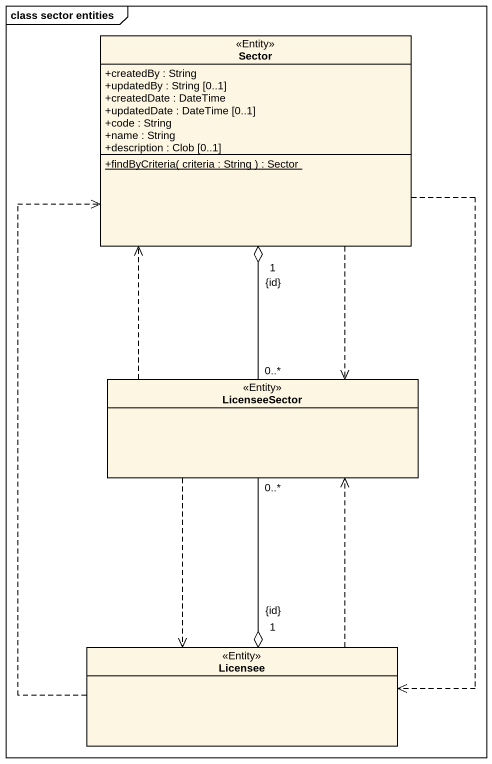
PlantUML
@startuml
mainframe class sector entities
hide circle
hide empty members
skinparam classAttributeIconSize 0
class Sector <<Entity>> {
  +createdBy : String
  +updatedBy : String [0..1]
  +createdDate : DateTime
  +updatedDate : DateTime [0..1]
  +code : String
  +name : String
  +description : Clob [0..1]
  {static} +findByCriteria( criteria : String ) : Sector
}
class LicenseeSector <<Entity>>
class Licensee <<Entity>>
Sector "1\n{id}" o-- "0..*" LicenseeSector
Sector ..> LicenseeSector
Sector ..> Licensee
LicenseeSector .up.> Sector
LicenseeSector ..> Licensee
Licensee .up.> Sector
Licensee "1\n{id}" o-up- "0..*" LicenseeSector
Licensee .up.> LicenseeSector
@enduml
